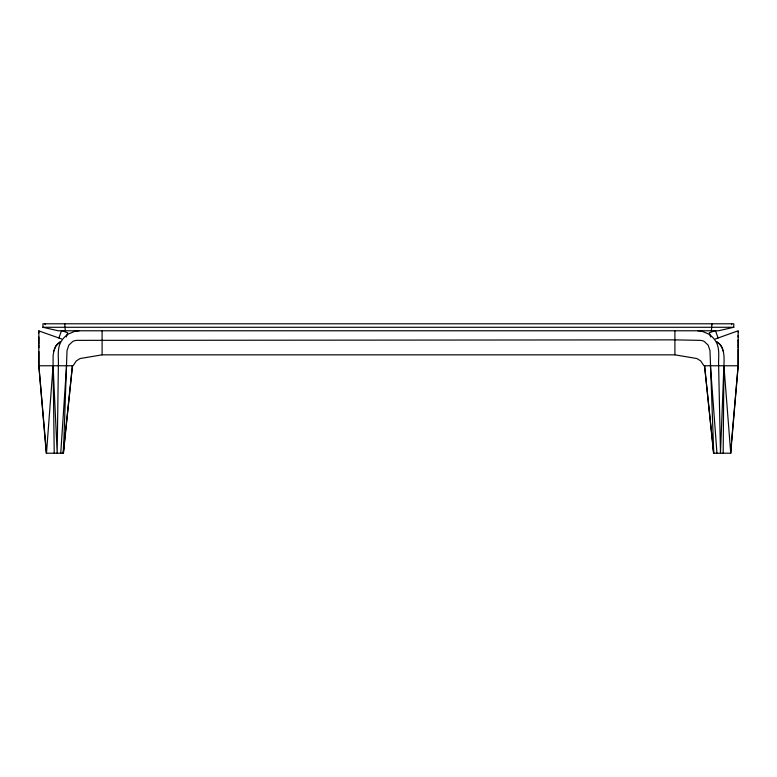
<?xml version="1.0" encoding="UTF-8"?>
<svg xmlns="http://www.w3.org/2000/svg" width="777" height="777" viewBox="0 0 777 777"><rect width="100%" height="100%" fill="white"/><g stroke="black" fill="none" stroke-linecap="round" stroke-linejoin="round"><path stroke-width="1.17" d="M63.52 446.027L63.248 453.214L72.436 365.763L63.432 453.214L46.261 453.214L38.85 365.763L38.85 351.612M38.85 347.727L38.85 344.881M38.85 343.657L38.85 341.899M38.85 341.074L38.85 337.024M38.85 332.906L38.85 331.983M38.85 330.915L61.665 338.976M38.85 330.779L38.85 365.763L73.106 365.763L76.282 360.936L80.109 358.537L102.098 354.836L102.098 330.779M63.432 453.214L67.016 350.612L68.842 345.143L72.756 341.453A9.47 9.47 0 0 1 76.991 340.365L674.902 339.87L700.009 340.365A9.47 9.47 0 0 1 704.244 341.453L708.158 345.143L709.984 350.612L713.752 453.214L704.564 365.763L713.568 453.214L730.739 453.214L738.15 365.763L738.15 349.32M738.15 347.727L738.15 345.143M738.15 344.376L738.15 343.657M738.15 342.744L738.15 340.695M738.15 340.559L738.15 339.87M738.15 337.024L738.15 335.441M738.15 331.983L738.15 331.323M723.173 453.214L723.911 365.763C724.261 357.75 724.912 346.474 716.676 341.802M60.742 453.214L66.579 365.763M730.516 453.214L731.351 443.628M731.565 441.229L738.15 365.763L738.15 330.779L715.335 338.976M711.411 330.779L711.917 323.786M53.963 350.31L53.108 355.555L53.089 365.763L54.225 453.214M53.7 351.301L55.963 345.882L60.324 341.802M58.916 337.985L61.568 330.575L67.745 332.789L66.23 337.024M60.412 341.802L57.692 343.784A15.122 10.761 -90 0 0 54.293 349.339M733.779 327.282L718.472 330.779L58.226 330.779L42.92 327.282L42.92 323.786L733.779 323.786L733.779 327.282L42.92 327.282M79.225 330.779L74.738 331.323L68.327 334.061A22.077 22.077 0 0 0 61.665 340.695C56.624 348.067 58.799 357.478 58.372 365.763L57.177 453.214L53.089 365.763L46.484 453.214L38.85 365.763M102.098 354.836L674.902 354.836L696.891 358.537L700.718 360.936L703.894 365.763L738.15 365.763M697.775 330.779L702.262 331.323L708.673 334.061A22.077 22.077 0 0 1 715.335 340.695C720.376 348.067 718.201 357.478 718.628 365.763L720.493 453.214L723.911 365.763L730.739 453.214M716.588 341.802L719.308 343.784A15.122 10.635 -90 0 1 722.727 349.339M718.084 337.985L715.432 330.575L709.255 332.789L710.77 337.024M723.028 350.31L723.3 351.301M65.278 330.779L64.782 323.786M710.421 365.763L716.948 453.214M713.315 446.027L713.568 453.214M731.594 323.786L731.594 324.66M711.839 323.786L711.839 324.66M674.902 330.779L674.902 354.836M45.105 323.786L45.105 324.66"/></g></svg>
